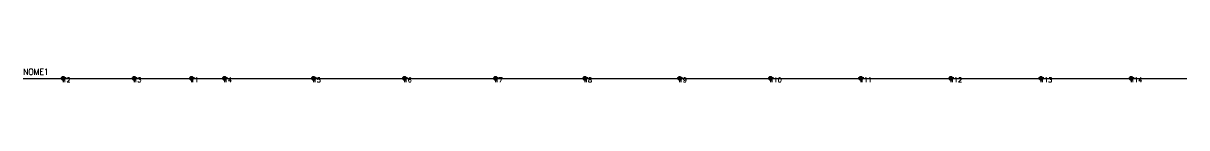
# Model space of a CAD drawing. Header units: millimetres. Extents: x 2240 to 2614, y 1545 to 1550.
import ezdxf

# ---------------------------------------------------------------- set-up
doc = ezdxf.new("R2010")
doc.units = ezdxf.units.MM
doc.styles.add('ROMANS', font='romans')

msp = doc.modelspace()

# ---------------------------------------------------------------- hatches: boundary and pattern name
h = msp.add_hatch(color=256)
h.dxf.hatch_style = 1
h.paths.add_polyline_path([(2253.47, 1546.59, 1), (2252.27, 1546.59, 1)])
h = msp.add_hatch(color=256)
h.dxf.hatch_style = 1
h.paths.add_polyline_path([(2276.27, 1546.59, 1), (2275.07, 1546.59, 1)])
h = msp.add_hatch(color=256)
h.dxf.hatch_style = 1
h.paths.add_polyline_path([(2294.69, 1546.59, 1), (2293.49, 1546.59, 1)])
h = msp.add_hatch(color=256)
h.dxf.hatch_style = 1
h.paths.add_polyline_path([(2305.36, 1546.59, 1), (2304.16, 1546.59, 1)])
h = msp.add_hatch(color=256)
h.dxf.hatch_style = 1
h.paths.add_polyline_path([(2334.02, 1546.59, 1), (2332.82, 1546.59, 1)])
h = msp.add_hatch(color=256)
h.dxf.hatch_style = 1
h.paths.add_polyline_path([(2363.27, 1546.59, 1), (2362.07, 1546.59, 1)])
h = msp.add_hatch(color=256)
h.dxf.hatch_style = 1
h.paths.add_polyline_path([(2392.52, 1546.59, 1), (2391.32, 1546.59, 1)])
h = msp.add_hatch(color=256)
h.dxf.hatch_style = 1
h.paths.add_polyline_path([(2421.27, 1546.59, 1), (2420.07, 1546.59, 1)])
h = msp.add_hatch(color=256)
h.dxf.hatch_style = 1
h.paths.add_polyline_path([(2451.78, 1546.59, 1), (2450.58, 1546.59, 1)])
h = msp.add_hatch(color=256)
h.dxf.hatch_style = 1
h.paths.add_polyline_path([(2481.03, 1546.59, 1), (2479.83, 1546.59, 1)])
h = msp.add_hatch(color=256)
h.dxf.hatch_style = 1
h.paths.add_polyline_path([(2510.03, 1546.59, 1), (2508.83, 1546.59, 1)])
h = msp.add_hatch(color=256)
h.dxf.hatch_style = 1
h.paths.add_polyline_path([(2539.03, 1546.59, 1), (2537.83, 1546.59, 1)])
h = msp.add_hatch(color=256)
h.dxf.hatch_style = 1
h.paths.add_polyline_path([(2568.03, 1546.59, 1), (2566.83, 1546.59, 1)])
h = msp.add_hatch(color=256)
h.dxf.hatch_style = 1
h.paths.add_polyline_path([(2597.03, 1546.59, 1), (2595.83, 1546.59, 1)])

# ---------------------------------------------------------------- linework, layer by layer
at = {"color": 7}
msp.add_line((2240, 1546.59), (2614.32, 1546.59), dxfattribs=at)
for p, q in [((2252.87, 1546.59), (2252.87, 1545.31)), ((2275.67, 1546.59), (2275.67, 1545.31)), ((2294.09, 1546.59), (2294.09, 1545.31)), ((2304.76, 1546.59), (2304.76, 1545.31)), ((2333.42, 1546.59), (2333.42, 1545.31)), ((2362.67, 1546.59), (2362.67, 1545.31)), ((2391.92, 1546.59), (2391.92, 1545.31)), ((2420.67, 1546.59), (2420.67, 1545.31)), ((2451.18, 1546.59), (2451.18, 1545.31)), ((2480.43, 1546.59), (2480.43, 1545.31)), ((2509.43, 1546.59), (2509.43, 1545.31)), ((2538.43, 1546.59), (2538.43, 1545.31)), ((2567.43, 1546.59), (2567.43, 1545.31)), ((2596.43, 1546.59), (2596.43, 1545.31))]:
    msp.add_line(p, q)
for centre in [(2252.87, 1546.59), (2275.67, 1546.59), (2294.09, 1546.59), (2304.76, 1546.59), (2333.42, 1546.59), (2362.67, 1546.59), (2391.92, 1546.59), (2420.67, 1546.59), (2451.18, 1546.59), (2480.43, 1546.59), (2509.43, 1546.59), (2538.43, 1546.59), (2567.43, 1546.59), (2596.43, 1546.59)]:
    msp.add_circle(centre, 0.6)

# ---------------------------------------------------------------- texts
at = {"style": 'ROMANS', "width": 0.9}
msp.add_attdef('NOME1', (2239.94, 1547.7), '', height=2, dxfattribs=at)
at = {"style": 'ROMANS'}
for tag, p in [('T2', (2252.87, 1545.31)), ('T3', (2275.67, 1545.31)), ('T1', (2294.09, 1545.31)), ('T4', (2304.76, 1545.31)), ('T5', (2333.42, 1545.31)), ('T6', (2362.67, 1545.31)), ('T7', (2391.92, 1545.31)), ('T8', (2420.67, 1545.31)), ('T9', (2451.18, 1545.31)), ('T10', (2480.43, 1545.31)), ('T11', (2509.43, 1545.31)), ('T12', (2538.43, 1545.31)), ('T13', (2567.43, 1545.31)), ('T14', (2596.43, 1545.31))]:
    msp.add_attdef(tag, p, '', height=1.5, dxfattribs=at)

doc.saveas('drawing.dxf')
